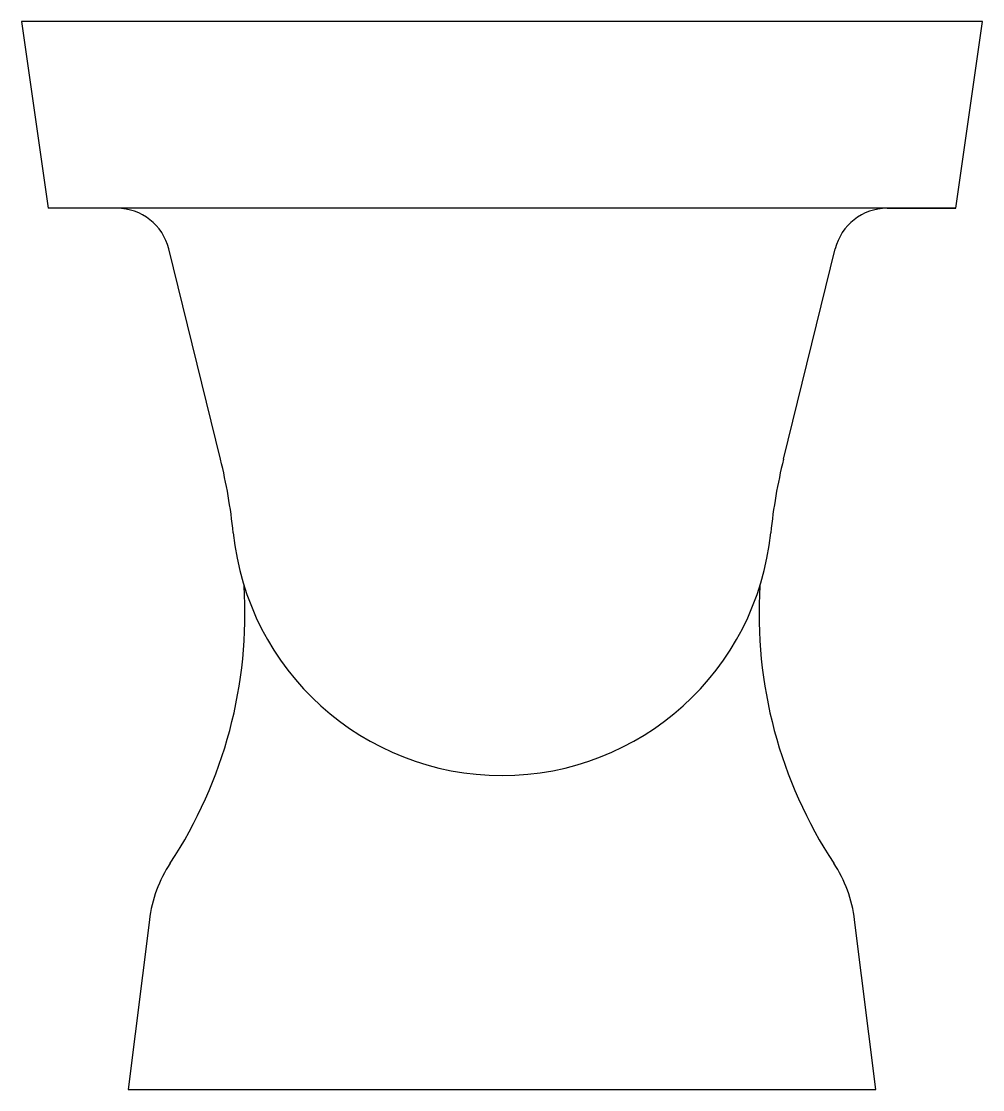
# Model space of a CAD drawing. Extents: x -0.18 to 0.18, y 0 to 0.4.
import ezdxf

# ---------------------------------------------------------------- set-up
doc = ezdxf.new("R2010")
doc.units = 0
doc.layers.add('SN', color=7, linetype='CONTINUOUS')

msp = doc.modelspace()

# ---------------------------------------------------------------- linework, layer by layer
at = {"layer": 'SN', "color": 0}
for p, q in [((0.1799999999999979, 0.3999999999999986), (-0.1800000000000015, 0.3999999999999986)), ((-0.1800000000000015, 0.3999999999999986), (-0.1699999999999999, 0.3299999999999983)), ((0.1699999999999964, 0.3299999999999983), (0.1799999999999979, 0.3999999999999986)), ((0.1699999999999964, 0.3299999999999983), (-0.1699999999999999, 0.3299999999999983)), ((0.1441979533008073, 0.3299999999999983), (0.1699999999999964, 0.3299999999999983)), ((-0.1054113592657399, 0.2360196587690032), (-0.1247764568356011, 0.3147755078318184)), ((0.1054113592657363, 0.2360196587690031), (0.1247764568355976, 0.3147755078318184)), ((-0.1320573030085779, 0.06354157593136733), (-0.1399999999999988, 0)), ((0.1399999999999988, 7.105427357601002e-15), (0.1320573030085779, 0.06354157593137444)), ((-0.1399999999999988, 0), (0.1399999999999988, 7.105427357601002e-15))]:
    msp.add_line(p, q, dxfattribs=at)
for centre, radius, start, end in [((-0.1441979533008109, 0.3099999999999952), 0.02, 13.81427425888508, 90), ((0.1441979533008073, 0.3099999999999952), 0.02, 90, 166.1857257411149), ((-0.2996263239178431, 0.1882645804507519), 0.2, 5.82033673173975, 13.81427425888662), ((0.2996263239178395, 0.1882645804507517), 0.2, 166.1857257411134, 174.1796632682602), ((-1.77635683940025e-15, 0.2188069639815211), 0.1011789686818449, 185.8203367317398, 354.1796632682602), ((-0.2662616886361349, 0.1782151474110094), 0.17, 326.6718618805089, 3.521822679193275), ((0.2662616886361313, 0.1782151474110094), 0.17, 176.4781773208067, 213.3281381194911), ((-0.0824434091728996, 0.05733983920190866), 0.04999999999999518, 146.6718618805093, 172.8749836510995), ((0.08244340917291026, 0.05733983920191577), 0.04999999999998413, 7.12501634890205, 33.32813811949141)]:
    msp.add_arc(centre, radius, start, end, dxfattribs=at)

doc.saveas('drawing.dxf')
